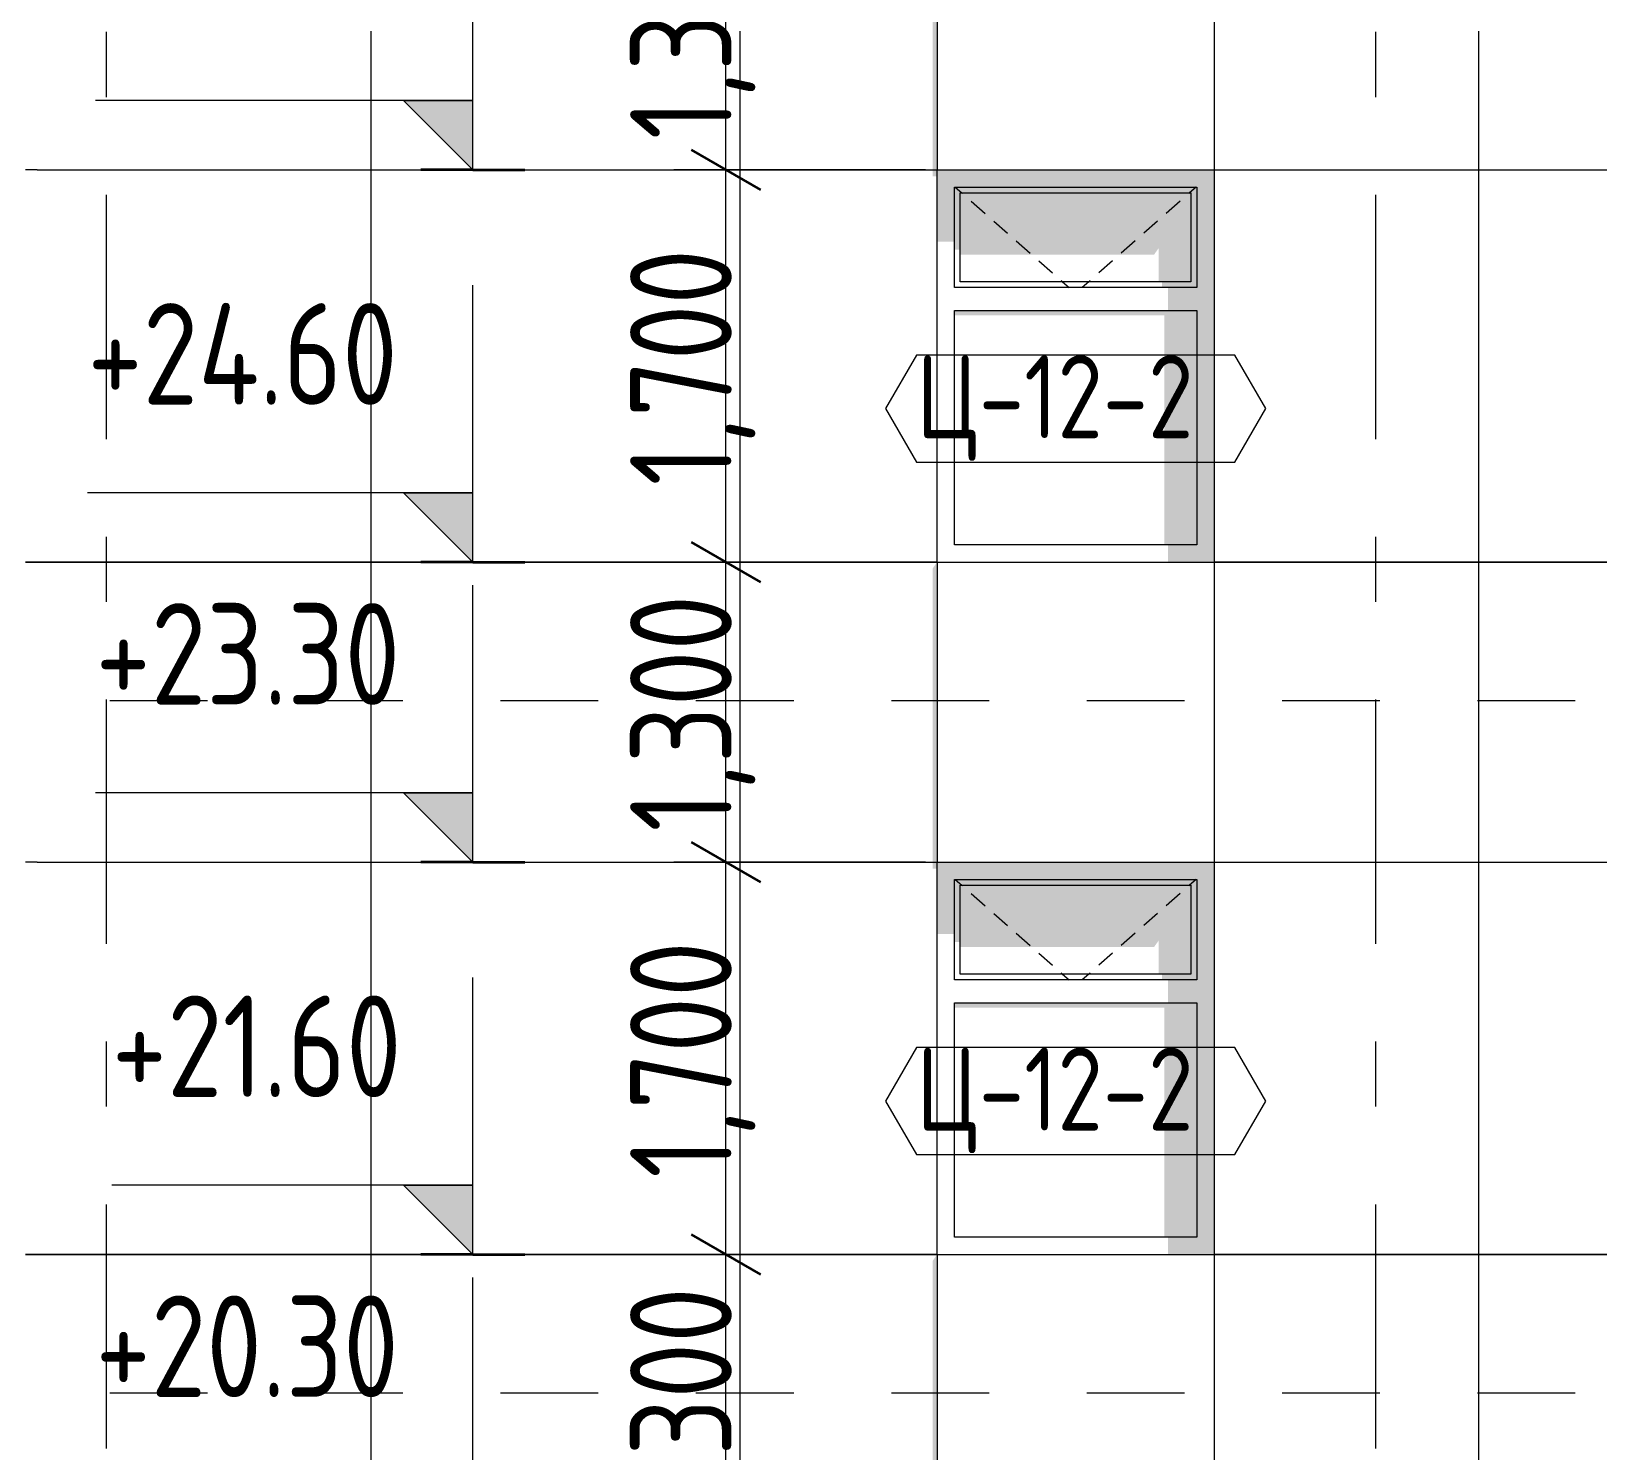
# Model space of a CAD drawing. Header units: millimetres. Extents: x 18162 to 7085488, y 72188 to 247925.
# Drawn here: x 5953633 to 5960420, y 112306 to 118456 of the extents above; entities that cross this region are included whole.
import ezdxf
from ezdxf.enums import TextEntityAlignment as Align

# ---------------------------------------------------------------- set-up
doc = ezdxf.new("R2010")
doc.units = ezdxf.units.MM
doc.header["$MEASUREMENT"] = 0
doc.linetypes.add('Dashed', pattern=[423.333333, 211.666667, -211.666667])
doc.linetypes.add('Double Dashed', pattern=[1093.611073, 529.166651, -211.666656, 141.111112, -211.666656])
for name, color, linetype in [('Archicad Windows', 7, 'Continuous'), ('Structural - Bearing', 7, 'Continuous'), ('Structural - Grid', 7, 'Continuous')]:
    doc.layers.add(name, color=color, linetype=linetype)
doc.styles.add('GENERATED_STYLE_3', font='', dxfattribs={"width": 0.8})
doc.styles.get('GENERATED_STYLE_3').set_extended_font_data('ISOCPEUR MON')
doc.dimstyles.new('GENERATED_STYLE__32', dxfattribs={"dimtxt": 440.00001, "dimasz": 228, "dimexe": 0.18, "dimexo": 50, "dimgap": 0, "dimtad": 1, "dimdec": 0, "dimzin": 0, "dimdsep": 46, "dimtxsty": 'GENERATED_STYLE_3', "dimblk": 'ARROWHEAD_2', "dimblk1": 'ARROWHEAD_2', "dimblk2": 'ARROWHEAD_2', "dimcen": 0.09, "dimclrd": 13, "dimclre": 13, "dimclrt": 13, "dimadec": 0, "dimazin": 0, "dimtfac": 1, "dimtdec": 4, "dimtmove": 0, "dimatfit": 3, "dimfxl": 1, "dimtolj": 1, "dimtzin": 0, "dimarcsym": 0})

# ---------------------------------------------------------------- blocks, each defined once
blk = doc.blocks.new('*X2816', base_point=(6050603.8, 91556.2))
at = {"layer": 'Structural - Bearing', "color": 8, "linetype": 'Continuous', "lineweight": 13}
for p, q in [((5955103.8, 112456.2), (5955103.8, 110156.2)), ((5956703.8, 112456.2), (5956703.8, 110156.2)), ((5953658.1, 111856.2), (5954603.8, 111856.2)), ((5954603.8, 111856.2), (5955103.8, 111856.2)), ((5955103.8, 111856.2), (5956203.8, 111856.2)), ((5956203.8, 111856.2), (5956703.8, 111856.2)), ((5956703.8, 111856.2), (5957558.1, 111856.2)), ((5953658.1, 110156.2), (5954603.8, 110156.2)), ((5954603.8, 110156.2), (5953658.1, 110156.2)), ((5955103.8, 110156.2), (5954603.8, 110156.2)), ((5954603.8, 110156.2), (5955103.8, 110156.2)), ((5955103.8, 110156.2), (5956203.8, 110156.2)), ((5955103.8, 110156.2), (5955103.8, 109556.2)), ((5956203.8, 110156.2), (5955103.8, 110156.2)), ((5956703.8, 110156.2), (5956203.8, 110156.2)), ((5956203.8, 110156.2), (5956703.8, 110156.2)), ((5956703.8, 110156.2), (5957558.1, 110156.2)), ((5956703.8, 110156.2), (5956703.8, 109556.2)), ((5957558.1, 110156.2), (5956703.8, 110156.2)), ((5955103.8, 109556.2), (5955103.8, 109456.2)), ((5956703.8, 109556.2), (5956703.8, 109456.2))]:
    blk.add_line(p, q, dxfattribs=at)
blk = doc.blocks.new('*X2817', base_point=(6050603.8, 91556.2))
at = {"layer": 'Structural - Bearing', "color": 8, "linetype": 'Continuous', "lineweight": 13}
blk.add_line((5959903.8, 112456.2), (5959903.8, 110156.2), dxfattribs=at)
blk = doc.blocks.new('*X2819', base_point=(6050603.8, 91556.2))
at = {"layer": 'Structural - Bearing', "color": 8, "linetype": 'Continuous', "lineweight": 13}
for p, q in [((5953658.1, 114856.2), (5953608.1, 114856.2)), ((5953658.1, 113156.2), (5953608.1, 113156.2)), ((5953608.1, 113156.2), (5953658.1, 113156.2))]:
    blk.add_line(p, q, dxfattribs=at)
blk = doc.blocks.new('*X2820', base_point=(6050603.8, 91556.2))
at = {"layer": 'Structural - Bearing', "color": 8, "linetype": 'Continuous', "lineweight": 13}
for p, q in [((5955103.8, 115456.2), (5955103.8, 113156.2)), ((5956703.8, 115456.2), (5956703.8, 113156.2)), ((5953658.1, 114856.2), (5954603.8, 114856.2)), ((5954603.8, 114856.2), (5955103.8, 114856.2)), ((5955103.8, 114856.2), (5956203.8, 114856.2)), ((5956203.8, 114856.2), (5956703.8, 114856.2)), ((5956703.8, 114856.2), (5957558.1, 114856.2)), ((5953658.1, 113156.2), (5954603.8, 113156.2)), ((5954603.8, 113156.2), (5953658.1, 113156.2)), ((5955103.8, 113156.2), (5954603.8, 113156.2)), ((5954603.8, 113156.2), (5955103.8, 113156.2)), ((5955103.8, 113156.2), (5956203.8, 113156.2)), ((5955103.8, 113156.2), (5955103.8, 112556.2)), ((5956203.8, 113156.2), (5955103.8, 113156.2)), ((5956703.8, 113156.2), (5956203.8, 113156.2)), ((5956203.8, 113156.2), (5956703.8, 113156.2)), ((5956703.8, 113156.2), (5957558.1, 113156.2)), ((5956703.8, 113156.2), (5956703.8, 112556.2)), ((5957558.1, 113156.2), (5956703.8, 113156.2)), ((5955103.8, 112556.2), (5955103.8, 112456.2)), ((5956703.8, 112556.2), (5956703.8, 112456.2))]:
    blk.add_line(p, q, dxfattribs=at)
blk = doc.blocks.new('*X2821', base_point=(6050603.8, 91556.2))
at = {"layer": 'Structural - Bearing', "color": 8, "linetype": 'Continuous', "lineweight": 13}
for p, q in [((5959903.8, 115456.2), (5959903.8, 113156.2)), ((5958758.1, 114856.2), (5959403.8, 114856.2)), ((5959403.8, 114856.2), (5959903.8, 114856.2)), ((5959903.8, 114856.2), (5960558.1, 114856.2)), ((5958758.1, 113156.2), (5959403.8, 113156.2)), ((5959403.8, 113156.2), (5958758.1, 113156.2)), ((5959903.8, 113156.2), (5959403.8, 113156.2)), ((5959403.8, 113156.2), (5959903.8, 113156.2)), ((5959903.8, 113156.2), (5960558.1, 113156.2)), ((5959903.8, 113156.2), (5959903.8, 112556.2)), ((5960558.1, 113156.2), (5959903.8, 113156.2)), ((5959903.8, 112556.2), (5959903.8, 112456.2))]:
    blk.add_line(p, q, dxfattribs=at)
blk = doc.blocks.new('*X2823', base_point=(6050603.8, 91556.2))
at = {"layer": 'Structural - Bearing', "color": 8, "linetype": 'Continuous', "lineweight": 13}
for p, q in [((5953658.1, 117856.2), (5953608.1, 117856.2)), ((5953658.1, 116156.2), (5953608.1, 116156.2)), ((5953608.1, 116156.2), (5953658.1, 116156.2))]:
    blk.add_line(p, q, dxfattribs=at)
blk = doc.blocks.new('*X2824', base_point=(6050603.8, 91556.2))
at = {"layer": 'Structural - Bearing', "color": 8, "linetype": 'Continuous', "lineweight": 13}
for p, q in [((5955103.8, 118456.2), (5955103.8, 116156.2)), ((5956703.8, 118456.2), (5956703.8, 116156.2)), ((5953658.1, 117856.2), (5954603.8, 117856.2)), ((5954603.8, 117856.2), (5955103.8, 117856.2)), ((5955103.8, 117856.2), (5956203.8, 117856.2)), ((5956203.8, 117856.2), (5956703.8, 117856.2)), ((5956703.8, 117856.2), (5957558.1, 117856.2)), ((5953658.1, 116156.2), (5954603.8, 116156.2)), ((5954603.8, 116156.2), (5953658.1, 116156.2)), ((5955103.8, 116156.2), (5954603.8, 116156.2)), ((5954603.8, 116156.2), (5955103.8, 116156.2)), ((5955103.8, 116156.2), (5956203.8, 116156.2)), ((5955103.8, 116156.2), (5955103.8, 115556.2)), ((5956203.8, 116156.2), (5955103.8, 116156.2)), ((5956703.8, 116156.2), (5956203.8, 116156.2)), ((5956203.8, 116156.2), (5956703.8, 116156.2)), ((5956703.8, 116156.2), (5957558.1, 116156.2)), ((5956703.8, 116156.2), (5956703.8, 115556.2)), ((5957558.1, 116156.2), (5956703.8, 116156.2)), ((5955103.8, 115556.2), (5955103.8, 115456.2)), ((5956703.8, 115556.2), (5956703.8, 115456.2))]:
    blk.add_line(p, q, dxfattribs=at)
blk = doc.blocks.new('*X2825', base_point=(6050603.8, 91556.2))
at = {"layer": 'Structural - Bearing', "color": 8, "linetype": 'Continuous', "lineweight": 13}
for p, q in [((5959903.8, 118456.2), (5959903.8, 116156.2)), ((5958758.1, 117856.2), (5959403.8, 117856.2)), ((5959403.8, 117856.2), (5959903.8, 117856.2)), ((5959903.8, 117856.2), (5960558.1, 117856.2)), ((5958758.1, 116156.2), (5959403.8, 116156.2)), ((5959403.8, 116156.2), (5958758.1, 116156.2)), ((5959903.8, 116156.2), (5959403.8, 116156.2)), ((5959403.8, 116156.2), (5959903.8, 116156.2)), ((5959903.8, 116156.2), (5960558.1, 116156.2)), ((5959903.8, 116156.2), (5959903.8, 115556.2)), ((5960558.1, 116156.2), (5959903.8, 116156.2)), ((5959903.8, 115556.2), (5959903.8, 115456.2))]:
    blk.add_line(p, q, dxfattribs=at)
blk = doc.blocks.new('*D3028', base_point=(6050603.8, 91556.2))
at = {"color": 12, "linetype": 'Continuous', "lineweight": 35}
for p, q in [((5956492.8, 113242.8), (5956792.8, 113069.6)), ((5956492.8, 111942.8), (5956792.8, 111769.6))]:
    blk.add_line(p, q, dxfattribs=at)
at = {"color": 13, "linetype": 'Continuous', "lineweight": 13}
for p, q in [((5957508.1, 113156.2), (5956417.8, 113156.2)), ((5956642.8, 111856.2), (5956642.8, 113156.2)), ((5957508.1, 111856.2), (5956417.8, 111856.2))]:
    blk.add_line(p, q, dxfattribs=at)
at = {"color": 13, "lineweight": 13, "insert": (5956770.3, 111988), "char_height": 440, "attachment_point": 7, "rotation": 90, "style": 'GENERATED_STYLE_3'}
blk.add_mtext('\\A1;{\\pql;\\fISOCPEUR MON|b0|i0|c0|p0;\\W0.800000;1,300}', dxfattribs=at)
blk = doc.blocks.new('ARROWHEAD_2')
at = {"color": 0, "linetype": 'Continuous', "lineweight": 0}
for p, q in [((-0.378, -0.655), (0.378, 0.655)), ((0, 0), (-1, 0))]:
    blk.add_line(p, q, dxfattribs=at)
blk = doc.blocks.new('*D3029', base_point=(6050603.8, 91556.2))
at = {"color": 12, "linetype": 'Continuous', "lineweight": 35}
for p, q in [((5956492.8, 114942.8), (5956792.8, 114769.6)), ((5956492.8, 113242.8), (5956792.8, 113069.6))]:
    blk.add_line(p, q, dxfattribs=at)
at = {"color": 13, "linetype": 'Continuous', "lineweight": 13}
for p, q in [((5957508.1, 114856.2), (5956417.8, 114856.2)), ((5956642.8, 113156.2), (5956642.8, 114856.2)), ((5957508.1, 113156.2), (5956417.8, 113156.2))]:
    blk.add_line(p, q, dxfattribs=at)
at = {"color": 13, "lineweight": 13, "insert": (5956770.3, 113488), "char_height": 440, "attachment_point": 7, "rotation": 90, "style": 'GENERATED_STYLE_3'}
blk.add_mtext('\\A1;{\\pql;\\fISOCPEUR MON|b0|i0|c0|p0;\\W0.800000;1,700}', dxfattribs=at)
blk = doc.blocks.new('*D3030', base_point=(6050603.8, 91556.2))
at = {"color": 12, "linetype": 'Continuous', "lineweight": 35}
for p, q in [((5956492.8, 116242.8), (5956792.8, 116069.6)), ((5956492.8, 114942.8), (5956792.8, 114769.6))]:
    blk.add_line(p, q, dxfattribs=at)
at = {"color": 13, "linetype": 'Continuous', "lineweight": 13}
for p, q in [((5957508.1, 116156.2), (5956417.8, 116156.2)), ((5956642.8, 114856.2), (5956642.8, 116156.2)), ((5957508.1, 114856.2), (5956417.8, 114856.2))]:
    blk.add_line(p, q, dxfattribs=at)
at = {"color": 13, "lineweight": 13, "insert": (5956770.3, 114988), "char_height": 440, "attachment_point": 7, "rotation": 90, "style": 'GENERATED_STYLE_3'}
blk.add_mtext('\\A1;{\\pql;\\fISOCPEUR MON|b0|i0|c0|p0;\\W0.800000;1,300}', dxfattribs=at)
blk = doc.blocks.new('*D3031', base_point=(6050603.8, 91556.2))
at = {"color": 12, "linetype": 'Continuous', "lineweight": 35}
for p, q in [((5956492.8, 117942.8), (5956792.8, 117769.6)), ((5956492.8, 116242.8), (5956792.8, 116069.6))]:
    blk.add_line(p, q, dxfattribs=at)
at = {"color": 13, "linetype": 'Continuous', "lineweight": 13}
for p, q in [((5957508.1, 117856.2), (5956417.8, 117856.2)), ((5956642.8, 116156.2), (5956642.8, 117856.2)), ((5957508.1, 116156.2), (5956417.8, 116156.2))]:
    blk.add_line(p, q, dxfattribs=at)
at = {"color": 13, "lineweight": 13, "insert": (5956770.3, 116488), "char_height": 440, "attachment_point": 7, "rotation": 90, "style": 'GENERATED_STYLE_3'}
blk.add_mtext('\\A1;{\\pql;\\fISOCPEUR MON|b0|i0|c0|p0;\\W0.800000;1,700}', dxfattribs=at)
blk = doc.blocks.new('*D3032', base_point=(6050603.8, 91556.2))
at = {"color": 12, "linetype": 'Continuous', "lineweight": 35}
for p, q in [((5956492.8, 119242.8), (5956792.8, 119069.6)), ((5956492.8, 117942.8), (5956792.8, 117769.6))]:
    blk.add_line(p, q, dxfattribs=at)
at = {"color": 13, "linetype": 'Continuous', "lineweight": 13}
for p, q in [((5957508.1, 119156.2), (5956417.8, 119156.2)), ((5956642.8, 117856.2), (5956642.8, 119156.2)), ((5957508.1, 117856.2), (5956417.8, 117856.2))]:
    blk.add_line(p, q, dxfattribs=at)
at = {"color": 13, "lineweight": 13, "insert": (5956770.3, 117988), "char_height": 440, "attachment_point": 7, "rotation": 90, "style": 'GENERATED_STYLE_3'}
blk.add_mtext('\\A1;{\\pql;\\fISOCPEUR MON|b0|i0|c0|p0;\\W0.800000;1,300}', dxfattribs=at)
blk = doc.blocks.new('Label_246_3', base_point=(5958158.1, 113587.1))
at = {"color": 13, "linetype": 'Continuous', "lineweight": 13, "flags": 128}
blk.add_lwpolyline([(5957334.2, 113821.3), (5957468.3, 113589.1), (5958847.9, 113589.1), (5958982, 113821.3), (5958847.9, 114053.6), (5957468.3, 114053.6)], close=True, dxfattribs=at)
at = {"color": 13, "lineweight": 13, "insert": (5957468.3, 114052.9), "char_height": 360, "attachment_point": 1, "style": 'GENERATED_STYLE_3'}
blk.add_mtext('\\A1;{\\pql;\\pt0,253000;\\fISOCPEUR MON|b0|i0|c0|p0;\\W0.800000;Ц-12-2\\fISOCPEUR MON|b0|i0|c0|p0;\\W0.800000;\\A1{\\H.66x;\\S^  ;}\\fISOCPEUR MON|b0|i0|c0|p0;\\W0.800000;\\fISOCPEUR MON|b0|i0|c0|p0;\\W0.800000;\\A1{\\H.66x;\\S^  ;}\\fISOCPEUR MON|b0|i0|c0|p0;\\W0.800000; \\fISOCPEUR MON|b0|i0|c0|p0;\\W0.800000;\\fISOCPEUR MON|b0|i0|c0|p0;\\W0.800000;\\fISOCPEUR MON|b0|i0|c0|p0;\\W0.800000;\\fISOCPEUR MON|b0|i0|c0|p0;\\W0.800000;\\fISOCPEUR MON|b0|i0|c0|p0;\\W0.800000;\\fISOCPEUR MON|b0|i0|c0|p0;\\W0.800000;\\fISOCPEUR MON|b0|i0|c0|p0;\\W0.800000;\\fISOCPEUR MON|b0|i0|c0|p0;\\W0.800000;\\fISOCPEUR MON|b0|i0|c0|p0;\\W0.800000;\\fISOCPEUR MON|b0|i0|c0|p0;\\W0.800000;\\fISOCPEUR MON|b0|i0|c0|p0;\\W0.800000;\\fISOCPEUR MON|b0|i0|c0|p0;\\W0.800000;\\fISOCPEUR MON|b0|i0|c0|p0;\\W0.800000;\\fISOCPEUR MON|b0|i0|c0|p0;\\W0.800000;\\fISOCPEUR MON|b0|i0|c0|p0;\\W0.800000;\\fISOCPEUR MON|b0|i0|c0|p0;\\W0.800000;\\fISOCPEUR MON|b0|i0|c0|p0;\\W0.800000;\\fISOCPEUR MON|b0|i0|c0|p0;\\W0.800000;\\fISOCPEUR MON|b0|i0|c0|p0;\\W0.800000;\\fISOCPEUR MON|b0|i0|c0|p0;\\W0.800000;\\fISOCPEUR MON|b0|i0|c0|p0;\\W0.800000;\\fISOCPEUR MON|b0|i0|c0|p0;\\W0.800000;\\fISOCPEUR MON|b0|i0|c0|p0;\\W0.800000;\\fISOCPEUR MON|b0|i0|c0|p0;\\W0.800000;\\fISOCPEUR MON|b0|i0|c0|p0;\\W0.800000;\\fISOCPEUR MON|b0|i0|c0|p0;\\W0.800000;\\fISOCPEUR MON|b0|i0|c0|p0;\\W0.800000;\\fISOCPEUR MON|b0|i0|c0|p0;\\W0.800000;\\fISOCPEUR MON|b0|i0|c0|p0;\\W0.800000;\\fISOCPEUR MON|b0|i0|c0|p0;\\W0.800000;\\fISOCPEUR MON|b0|i0|c0|p0;\\W0.800000;\\fISOCPEUR MON|b0|i0|c0|p0;\\W0.800000;\\fISOCPEUR MON|b0|i0|c0|p0;\\W0.800000;\\fISOCPEUR MON|b0|i0|c0|p0;\\W0.800000;\\fISOCPEUR MON|b0|i0|c0|p0;\\W0.800000;\\fISOCPEUR MON|b0|i0|c0|p0;\\W0.800000;\\fISOCPEUR MON|b0|i0|c0|p0;\\W0.800000;\\fISOCPEUR MON|b0|i0|c0|p0;\\W0.800000;\\fISOCPEUR MON|b0|i0|c0|p0;\\W0.800000;\\fISOCPEUR MON|b0|i0|c0|p0;\\W0.800000;\\fISOCPEUR MON|b0|i0|c0|p0;\\W0.800000;\\fISOCPEUR MON|b0|i0|c0|p0;\\W0.800000;\\fISOCPEUR MON|b0|i0|c0|p0;\\W0.800000;}', dxfattribs=at)
blk = doc.blocks.new('Label_248_3', base_point=(5958158.1, 116587.1))
at = {"color": 13, "linetype": 'Continuous', "lineweight": 13, "flags": 128}
blk.add_lwpolyline([(5957334.2, 116821.3), (5957468.3, 116589.1), (5958847.9, 116589.1), (5958982, 116821.3), (5958847.9, 117053.6), (5957468.3, 117053.6)], close=True, dxfattribs=at)
at = {"color": 13, "lineweight": 13, "insert": (5957468.3, 117052.9), "char_height": 360, "attachment_point": 1, "style": 'GENERATED_STYLE_3'}
blk.add_mtext('\\A1;{\\pql;\\pt0,253000;\\fISOCPEUR MON|b0|i0|c0|p0;\\W0.800000;Ц-12-2\\fISOCPEUR MON|b0|i0|c0|p0;\\W0.800000;\\A1{\\H.66x;\\S^  ;}\\fISOCPEUR MON|b0|i0|c0|p0;\\W0.800000;\\fISOCPEUR MON|b0|i0|c0|p0;\\W0.800000;\\A1{\\H.66x;\\S^  ;}\\fISOCPEUR MON|b0|i0|c0|p0;\\W0.800000; \\fISOCPEUR MON|b0|i0|c0|p0;\\W0.800000;\\fISOCPEUR MON|b0|i0|c0|p0;\\W0.800000;\\fISOCPEUR MON|b0|i0|c0|p0;\\W0.800000;\\fISOCPEUR MON|b0|i0|c0|p0;\\W0.800000;\\fISOCPEUR MON|b0|i0|c0|p0;\\W0.800000;\\fISOCPEUR MON|b0|i0|c0|p0;\\W0.800000;\\fISOCPEUR MON|b0|i0|c0|p0;\\W0.800000;\\fISOCPEUR MON|b0|i0|c0|p0;\\W0.800000;\\fISOCPEUR MON|b0|i0|c0|p0;\\W0.800000;\\fISOCPEUR MON|b0|i0|c0|p0;\\W0.800000;\\fISOCPEUR MON|b0|i0|c0|p0;\\W0.800000;\\fISOCPEUR MON|b0|i0|c0|p0;\\W0.800000;\\fISOCPEUR MON|b0|i0|c0|p0;\\W0.800000;\\fISOCPEUR MON|b0|i0|c0|p0;\\W0.800000;\\fISOCPEUR MON|b0|i0|c0|p0;\\W0.800000;\\fISOCPEUR MON|b0|i0|c0|p0;\\W0.800000;\\fISOCPEUR MON|b0|i0|c0|p0;\\W0.800000;\\fISOCPEUR MON|b0|i0|c0|p0;\\W0.800000;\\fISOCPEUR MON|b0|i0|c0|p0;\\W0.800000;\\fISOCPEUR MON|b0|i0|c0|p0;\\W0.800000;\\fISOCPEUR MON|b0|i0|c0|p0;\\W0.800000;\\fISOCPEUR MON|b0|i0|c0|p0;\\W0.800000;\\fISOCPEUR MON|b0|i0|c0|p0;\\W0.800000;\\fISOCPEUR MON|b0|i0|c0|p0;\\W0.800000;\\fISOCPEUR MON|b0|i0|c0|p0;\\W0.800000;\\fISOCPEUR MON|b0|i0|c0|p0;\\W0.800000;\\fISOCPEUR MON|b0|i0|c0|p0;\\W0.800000;\\fISOCPEUR MON|b0|i0|c0|p0;\\W0.800000;\\fISOCPEUR MON|b0|i0|c0|p0;\\W0.800000;\\fISOCPEUR MON|b0|i0|c0|p0;\\W0.800000;\\fISOCPEUR MON|b0|i0|c0|p0;\\W0.800000;\\fISOCPEUR MON|b0|i0|c0|p0;\\W0.800000;\\fISOCPEUR MON|b0|i0|c0|p0;\\W0.800000;\\fISOCPEUR MON|b0|i0|c0|p0;\\W0.800000;\\fISOCPEUR MON|b0|i0|c0|p0;\\W0.800000;\\fISOCPEUR MON|b0|i0|c0|p0;\\W0.800000;\\fISOCPEUR MON|b0|i0|c0|p0;\\W0.800000;\\fISOCPEUR MON|b0|i0|c0|p0;\\W0.800000;\\fISOCPEUR MON|b0|i0|c0|p0;\\W0.800000;\\fISOCPEUR MON|b0|i0|c0|p0;\\W0.800000;\\fISOCPEUR MON|b0|i0|c0|p0;\\W0.800000;\\fISOCPEUR MON|b0|i0|c0|p0;\\W0.800000;\\fISOCPEUR MON|b0|i0|c0|p0;\\W0.800000;}', dxfattribs=at)
blk = doc.blocks.new('Standard grid marker[380]_3', base_point=(5953958.1, 151556.2))
at = {"layer": 'Structural - Grid', "color": 13, "linetype": 'Double Dashed', "lineweight": 13, "ltscale": 2}
blk.add_line((5953958.1, 150556.2), (5953958.1, 87056.2), dxfattribs=at)
at = {"layer": 'Structural - Grid', "color": 13, "lineweight": 13, "style": 'GENERATED_STYLE_3'}
blk.add_attdef('AC_MarkerText_1', text='', height=500, rotation=360, dxfattribs=at).set_placement((5953958.1, 85706.2), align=Align.TOP_CENTER)
blk = doc.blocks.new('Standard grid marker[381]_3', base_point=(5959458.1, 151556.2))
at = {"layer": 'Structural - Grid', "color": 13, "linetype": 'Double Dashed', "lineweight": 13, "ltscale": 2}
blk.add_line((5959458.1, 150556.2), (5959458.1, 87056.2), dxfattribs=at)
at = {"layer": 'Structural - Grid', "color": 13, "lineweight": 13, "style": 'GENERATED_STYLE_3'}
blk.add_attdef('AC_MarkerText_1', text='', height=500, rotation=360, dxfattribs=at).set_placement((5959458.1, 85706.2), align=Align.TOP_CENTER)

msp = doc.modelspace()

# ---------------------------------------------------------------- hatches: boundary and pattern name
at = {"linetype": 'Continuous', "lineweight": 13}
for points in [[(5955546.2, 117856.2), (5955546.2, 118156.2), (5955246.2, 118156.2)], [(5955546.2, 116156.2), (5955546.2, 116456.2), (5955246.2, 116456.2)], [(5955546.2, 114856.2), (5955546.2, 115156.2), (5955246.2, 115156.2)], [(5955546.2, 113156.2), (5955546.2, 113456.2), (5955246.2, 113456.2)]]:
    msp.add_hatch(color=13, dxfattribs=at).paths.add_polyline_path(points)
at = {"layer": 'Archicad Windows', "linetype": 'Continuous', "lineweight": 0}
for points in [[(5957558.1, 117856.2), (5957558.1, 117781.2), (5957633.1, 117781.2), (5958683.1, 117781.2), (5958758.1, 117781.2), (5958758.1, 117856.2)], [(5957633.1, 117781.2), (5957558.1, 117781.2), (5957558.1, 117545), (5957633.1, 117545)], [(5957633.1, 117781.2), (5957633.1, 117756.2), (5957658.1, 117756.2), (5958658.1, 117756.2), (5958683.1, 117756.2), (5958683.1, 117781.2)], [(5958758.1, 116231.2), (5958758.1, 117781.2), (5958683.1, 117781.2), (5958683.1, 117346.2), (5958683.1, 117246.2), (5958683.1, 116231.2)], [(5957658.1, 117756.2), (5957633.1, 117756.2), (5957633.1, 117509.7), (5957658.1, 117509.7)], [(5957658.1, 117756.2), (5957658.1, 117488.5), (5958498.1, 117488.5), (5958518.1, 117516.8), (5958518.1, 117371.2), (5958658.1, 117371.2), (5958658.1, 117756.2)], [(5958658.1, 117756.2), (5958658.1, 117371.2), (5958683.1, 117371.2), (5958683.1, 117756.2)], [(5958683.1, 117371.2), (5958533.1, 117371.2), (5958533.1, 117346.2), (5958683.1, 117346.2)], [(5958558.1, 117346.2), (5958558.1, 117246.2), (5958683.1, 117246.2), (5958683.1, 117346.2)], [(5958683.1, 117246.2), (5957633.1, 117246.2), (5957633.1, 117225), (5958543.1, 117225), (5958543.1, 116231.2), (5958683.1, 116231.2)], [(5958758.1, 116231.2), (5958558.1, 116231.2), (5958558.1, 116156.2), (5958758.1, 116156.2)], [(5957558.1, 114856.2), (5957558.1, 114781.2), (5957633.1, 114781.2), (5958683.1, 114781.2), (5958758.1, 114781.2), (5958758.1, 114856.2)], [(5957558.1, 114781.2), (5957558.1, 114545), (5957633.1, 114545), (5957633.1, 114781.2)], [(5957633.1, 114781.2), (5957633.1, 114756.2), (5957658.1, 114756.2), (5958658.1, 114756.2), (5958683.1, 114756.2), (5958683.1, 114781.2)], [(5958758.1, 113231.2), (5958758.1, 114781.2), (5958683.1, 114781.2), (5958683.1, 114346.2), (5958683.1, 114246.2), (5958683.1, 113231.2)], [(5957658.1, 114756.2), (5957633.1, 114756.2), (5957633.1, 114509.7), (5957658.1, 114509.7)], [(5957658.1, 114756.2), (5957658.1, 114488.5), (5958498.1, 114488.5), (5958518.1, 114516.8), (5958518.1, 114371.2), (5958658.1, 114371.2), (5958658.1, 114756.2)], [(5958658.1, 114756.2), (5958658.1, 114371.2), (5958683.1, 114371.2), (5958683.1, 114756.2)], [(5958683.1, 114371.2), (5958533.1, 114371.2), (5958533.1, 114346.2), (5958683.1, 114346.2)], [(5958558.1, 114346.2), (5958558.1, 114246.2), (5958683.1, 114246.2), (5958683.1, 114346.2)], [(5957633.1, 114225), (5958543.1, 114225), (5958543.1, 113231.2), (5958683.1, 113231.2), (5958683.1, 114246.2), (5957633.1, 114246.2)], [(5958758.1, 113231.2), (5958558.1, 113231.2), (5958558.1, 113156.2), (5958758.1, 113156.2)]]:
    msp.add_hatch(color=49, dxfattribs=at).paths.add_polyline_path(points)
at = {"layer": 'Structural - Bearing', "linetype": 'Continuous', "lineweight": 0}
for points in [[(5957538.1, 119127.9), (5957538.1, 118456.2), (5957558.1, 118456.2), (5957558.1, 119156.2)], [(5957538.1, 118456.2), (5957538.1, 117827.9), (5957558.1, 117827.9), (5957558.1, 118456.2)], [(5957538.1, 116127.9), (5957538.1, 115456.2), (5957558.1, 115456.2), (5957558.1, 116156.2)], [(5957538.1, 115456.2), (5957538.1, 114827.9), (5957558.1, 114827.9), (5957558.1, 115456.2)], [(5957538.1, 113127.9), (5957538.1, 112456.2), (5957558.1, 112456.2), (5957558.1, 113156.2)], [(5957538.1, 111827.9), (5957558.1, 111827.9), (5957558.1, 112456.2), (5957538.1, 112456.2)]]:
    msp.add_hatch(color=49, dxfattribs=at).paths.add_polyline_path(points)

# ---------------------------------------------------------------- linework, layer by layer
at = {"color": 13, "linetype": 'Continuous', "lineweight": 13}
for p, q in [((5955546.2, 117856.2), (5955546.2, 119056.2)), ((5955546.2, 118156.2), (5953911.3, 118156.2)), ((5955546.2, 117856.2), (5955246.2, 118156.2)), ((5955246.2, 118156.2), (5955546.2, 118156.2)), ((5955546.2, 116156.2), (5955546.2, 117356.2)), ((5955546.2, 116456.2), (5953876.1, 116456.2)), ((5955546.2, 116156.2), (5955246.2, 116456.2)), ((5955246.2, 116456.2), (5955546.2, 116456.2)), ((5955546.2, 114856.2), (5955546.2, 116056.2)), ((5955546.2, 115156.2), (5953911.3, 115156.2)), ((5955546.2, 114856.2), (5955246.2, 115156.2)), ((5955246.2, 115156.2), (5955546.2, 115156.2)), ((5955546.2, 113156.2), (5955546.2, 114356.2)), ((5955546.2, 113456.2), (5953981.5, 113456.2)), ((5955546.2, 113156.2), (5955246.2, 113456.2)), ((5955246.2, 113456.2), (5955546.2, 113456.2)), ((5955546.2, 111856.2), (5955546.2, 113056.2))]:
    msp.add_line(p, q, dxfattribs=at)
at = {"color": 12, "linetype": 'Continuous', "lineweight": 35}
for p, q in [((5955546.2, 117856.2), (5955321.2, 117856.2)), ((5955546.2, 117856.2), (5955771.2, 117856.2)), ((5955546.2, 116156.2), (5955321.2, 116156.2)), ((5955546.2, 116156.2), (5955771.2, 116156.2)), ((5955546.2, 114856.2), (5955321.2, 114856.2)), ((5955546.2, 114856.2), (5955771.2, 114856.2)), ((5955546.2, 113156.2), (5955321.2, 113156.2)), ((5955546.2, 113156.2), (5955771.2, 113156.2))]:
    msp.add_line(p, q, dxfattribs=at)
at = {"color": 8, "linetype": 'Dashed', "lineweight": 13, "ltscale": 2}
for p, q in [((5948046.5, 115556.2), (5978885, 115556.2)), ((5948046.5, 112556.2), (5978885, 112556.2))]:
    msp.add_line(p, q, dxfattribs=at)
at = {"layer": 'Archicad Windows', "color": 7, "linetype": 'Continuous', "lineweight": 13}
for p, q in [((5957558.1, 116156.2), (5957558.1, 117856.2)), ((5958758.1, 117856.2), (5958758.1, 116156.2)), ((5957558.1, 113156.2), (5957558.1, 114856.2)), ((5958758.1, 114856.2), (5958758.1, 113156.2))]:
    msp.add_line(p, q, dxfattribs=at)
at = {"layer": 'Archicad Windows', "color": 7, "linetype": 'Continuous', "lineweight": 9}
for p, q in [((5957633.1, 117346.2), (5957633.1, 117781.2)), ((5957633.1, 117781.2), (5958683.1, 117781.2)), ((5957636.5, 117781.2), (5957664.8, 117756.2)), ((5958679.8, 117781.2), (5958651.4, 117756.2)), ((5958683.1, 117781.2), (5958683.1, 117346.2)), ((5957658.1, 117371.2), (5957658.1, 117756.2)), ((5957658.1, 117756.2), (5958658.1, 117756.2)), ((5957664.8, 117756.2), (5957668.1, 117753.3)), ((5957705.6, 117720.2), (5957765.6, 117667.3)), ((5958610.6, 117720.2), (5958550.6, 117667.3)), ((5958651.4, 117756.2), (5958648.1, 117753.3)), ((5958658.1, 117756.2), (5958658.1, 117371.2)), ((5957803.1, 117634.2), (5957863.1, 117581.3)), ((5958513.1, 117634.2), (5958453.1, 117581.3)), ((5957900.6, 117548.2), (5957960.6, 117495.3)), ((5958415.6, 117548.2), (5958355.6, 117495.3)), ((5957998.1, 117462.3), (5958058.1, 117409.3)), ((5958318.1, 117462.3), (5958258.1, 117409.3)), ((5958658.1, 117371.2), (5957658.1, 117371.2)), ((5958095.6, 117376.3), (5958098.1, 117374.1)), ((5958098.1, 117374.1), (5958101.4, 117371.2)), ((5958101.4, 117371.2), (5958129.8, 117346.2)), ((5958214.8, 117371.2), (5958186.5, 117346.2)), ((5958218.1, 117374.1), (5958214.8, 117371.2)), ((5958220.6, 117376.3), (5958218.1, 117374.1)), ((5958683.1, 117346.2), (5957633.1, 117346.2)), ((5957633.1, 116231.2), (5957633.1, 117246.2)), ((5957633.1, 117246.2), (5958683.1, 117246.2)), ((5958683.1, 117246.2), (5958683.1, 116231.2)), ((5958683.1, 116231.2), (5957633.1, 116231.2)), ((5957633.1, 114346.2), (5957633.1, 114781.2)), ((5957633.1, 114781.2), (5958683.1, 114781.2)), ((5957636.5, 114781.2), (5957664.8, 114756.2)), ((5958679.8, 114781.2), (5958651.4, 114756.2)), ((5958683.1, 114781.2), (5958683.1, 114346.2)), ((5957658.1, 114371.2), (5957658.1, 114756.2)), ((5957658.1, 114756.2), (5958658.1, 114756.2)), ((5957664.8, 114756.2), (5957668.1, 114753.3)), ((5957705.6, 114720.2), (5957765.6, 114667.3)), ((5958610.6, 114720.2), (5958550.6, 114667.3)), ((5958651.4, 114756.2), (5958648.1, 114753.3)), ((5958658.1, 114756.2), (5958658.1, 114371.2)), ((5957803.1, 114634.2), (5957863.1, 114581.3)), ((5958513.1, 114634.2), (5958453.1, 114581.3)), ((5957900.6, 114548.2), (5957960.6, 114495.3)), ((5958415.6, 114548.2), (5958355.6, 114495.3)), ((5957998.1, 114462.3), (5958058.1, 114409.3)), ((5958318.1, 114462.3), (5958258.1, 114409.3)), ((5958658.1, 114371.2), (5957658.1, 114371.2)), ((5958095.6, 114376.3), (5958098.1, 114374.1)), ((5958098.1, 114374.1), (5958101.4, 114371.2)), ((5958101.4, 114371.2), (5958129.8, 114346.2)), ((5958214.8, 114371.2), (5958186.5, 114346.2)), ((5958218.1, 114374.1), (5958214.8, 114371.2)), ((5958220.6, 114376.3), (5958218.1, 114374.1)), ((5958683.1, 114346.2), (5957633.1, 114346.2)), ((5957633.1, 113231.2), (5957633.1, 114246.2)), ((5957633.1, 114246.2), (5958683.1, 114246.2)), ((5958683.1, 114246.2), (5958683.1, 113231.2)), ((5958683.1, 113231.2), (5957633.1, 113231.2))]:
    msp.add_line(p, q, dxfattribs=at)
at = {"layer": 'Structural - Bearing', "color": 7, "linetype": 'Continuous', "lineweight": 13}
for p, q in [((5957558.1, 119156.2), (5957558.1, 117856.2)), ((5958758.1, 119156.2), (5958758.1, 117856.2)), ((5957558.1, 117856.2), (5958758.1, 117856.2)), ((5957558.1, 116156.2), (5958758.1, 116156.2)), ((5957558.1, 116156.2), (5957558.1, 114856.2)), ((5958758.1, 116156.2), (5958758.1, 114856.2)), ((5957558.1, 114856.2), (5958758.1, 114856.2)), ((5957558.1, 113156.2), (5958758.1, 113156.2)), ((5957558.1, 113156.2), (5957558.1, 111856.2)), ((5958758.1, 113156.2), (5958758.1, 111856.2))]:
    msp.add_line(p, q, dxfattribs=at)

# ---------------------------------------------------------------- block references
at = {"color": 12, "linetype": 'Continuous', "lineweight": 13}
for name, p in [('Label_248_3', (5958158.1, 116587.1)), ('Label_246_3', (5958158.1, 113587.1))]:
    msp.add_blockref(name, p, dxfattribs=at)
at = {"layer": 'Structural - Bearing', "lineweight": 0}
for name in ['*X2824', '*X2825', '*X2823', '*X2820', '*X2821', '*X2819', '*X2816', '*X2817']:
    msp.add_blockref(name, (6050603.8, 91556.2), dxfattribs=at)
at = {"layer": 'Structural - Grid', "color": 13, "linetype": 'Continuous', "lineweight": 13}
for name, p in [('Standard grid marker[380]_3', (5953958.1, 151556.2)), ('Standard grid marker[381]_3', (5959458.1, 151556.2))]:
    msp.add_blockref(name, p, dxfattribs=at)

# ---------------------------------------------------------------- texts
at = {"color": 13, "lineweight": 13, "char_height": 440, "attachment_point": 7, "style": 'GENERATED_STYLE_3'}
for s, insert in [('\\A1;{\\pql;\\fISOCPEUR MON|b0|i0|c0|p0;\\W0.800000;+24.60}', (5953876.1, 116838.4)), ('\\A1;{\\pql;\\fISOCPEUR MON|b0|i0|c0|p0;\\W0.800000;+23.30}', (5953911.3, 115538.4)), ('\\A1;{\\pql;\\fISOCPEUR MON|b0|i0|c0|p0;\\W0.800000;+21.60}', (5953981.5, 113838.4)), ('\\A1;{\\pql;\\fISOCPEUR MON|b0|i0|c0|p0;\\W0.800000;+20.30}', (5953911.3, 112538.4))]:
    msp.add_mtext(s, dxfattribs=dict(at, insert=insert))

# ---------------------------------------------------------------- dimensions: what is measured, and where the dimension line sits
at = {"color": 13, "linetype": 'Continuous', "lineweight": 13}
for base, p1, p2, picture, middle in [((5956642.8, 119156.2), (5957558.1, 117856.2), (5957558.1, 119156.2), '*D3032', (5956334.8, 118725.1)), ((5956642.8, 117856.2), (5957558.1, 116156.2), (5957558.1, 117856.2), '*D3031', (5956334.8, 117225.1)), ((5956642.8, 116156.2), (5957558.1, 114856.2), (5957558.1, 116156.2), '*D3030', (5956334.8, 115725.1)), ((5956642.8, 114856.2), (5957558.1, 113156.2), (5957558.1, 114856.2), '*D3029', (5956334.8, 114225.1)), ((5956642.8, 113156.2), (5957558.1, 111856.2), (5957558.1, 113156.2), '*D3028', (5956334.8, 112725.1))]:
    dim = msp.add_linear_dim(base=base, p1=p1, p2=p2, angle=90, dimstyle='GENERATED_STYLE__32', dxfattribs=at)
    dim.commit()
    dim.dimension.update_dxf_attribs({"geometry": picture, "text_midpoint": middle, "dimtype": 160, "text_rotation": 90})

doc.saveas('drawing.dxf')
